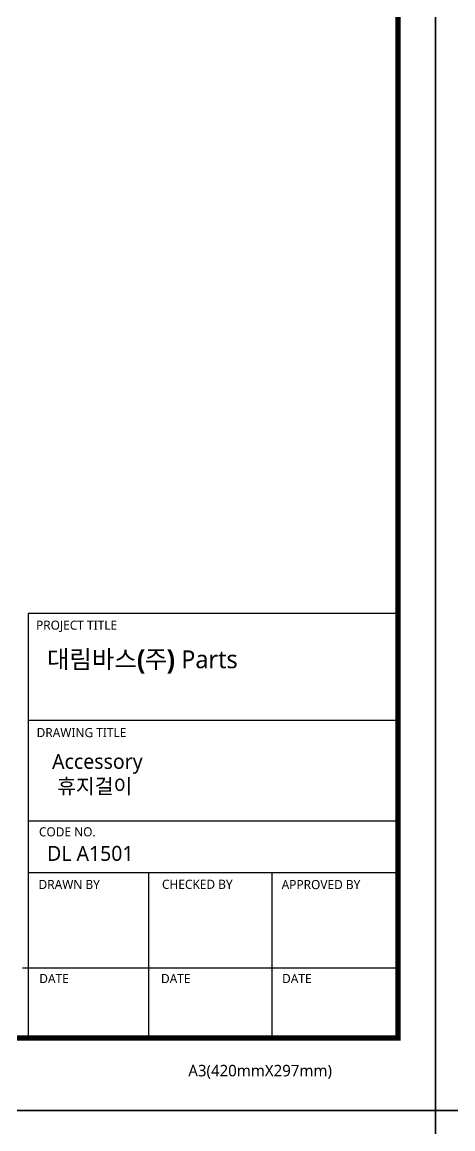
# Model space of a CAD drawing. Extents: x 16296675745 to 16296677481, y -37409619395 to -37409618123.
# Drawn here: x 16296676348.2 to 16296676469.4, y -37409618707.7 to -37409618396.3 of the extents above; entities that cross this region are included whole.
import ezdxf

# ---------------------------------------------------------------- set-up
doc = ezdxf.new("R2010")
doc.units = 0
doc.header["$LTSCALE"] = 10
doc.header["$MEASUREMENT"] = 0
doc.layers.get('0').update_dxf_attribs({"linetype": 'CONTINUOUS'})
doc.styles.add('Daelim Dimension', font='')
doc.styles.get('Daelim Dimension').set_extended_font_data('NanumGothic')

msp = doc.modelspace()

# ---------------------------------------------------------------- linework, layer by layer
at = {"color": 5, "ltscale": 40}
for p, q in [((16296676453.98695, -37409618562.75621), (16296676349.94385, -37409618562.75621)), ((16296676453.98695, -37409618592.829224), (16296676349.94385, -37409618592.829224)), ((16296676453.98695, -37409618592.829224), (16296676349.94385, -37409618592.829224)), ((16296676453.98695, -37409618621.118896), (16296676349.94385, -37409618621.118896)), ((16296676453.98695, -37409618621.118896), (16296676349.94385, -37409618621.118896)), ((16296676453.98695, -37409618635.709557), (16296676349.94385, -37409618635.709557)), ((16296676453.98695, -37409618635.709557), (16296676349.94385, -37409618635.709557)), ((16296676383.737949, -37409618635.709557), (16296676383.737949, -37409618682.15654)), ((16296676418.4205, -37409618635.709557), (16296676418.4205, -37409618682.15654)), ((16296676453.98695, -37409618662.540199), (16296676348.299299, -37409618662.540199)), ((16296676453.98695, -37409618662.540199), (16296676350.75445, -37409618662.540199)), ((16296676453.98695, -37409618682.15654), (16296676364.821739, -37409618682.15654))]:
    msp.add_line(p, q, dxfattribs=at)
at = {"color": 5, "ltscale": 0.5}
msp.add_line((16296676349.94385, -37409618562.75621), (16296676349.94385, -37409618682.785881), dxfattribs=at)
at = {"ltscale": 0.5}
for points in [[(16296675813.518641, -37409618702.581497), (16296676464.518641, -37409618702.581497), (16296676464.518641, -37409618225.581497), (16296675813.518641, -37409618225.581497)], [(16296676464.518641, -37409618702.581497), (16296677115.518641, -37409618702.581497), (16296677115.518641, -37409618225.581497), (16296676464.518641, -37409618225.581497)], [(16296675813.518641, -37409619179.581497), (16296676464.518641, -37409619179.581497), (16296676464.518641, -37409618702.581497), (16296675813.518641, -37409618702.581497)], [(16296676464.518641, -37409619179.581497), (16296677115.518641, -37409619179.581497), (16296677115.518641, -37409618702.581497), (16296676464.518641, -37409618702.581497)]]:
    msp.add_lwpolyline(points, close=True, dxfattribs=at)
at = {"color": 5, "linetype": 'ByBlock', "lineweight": 200, "const_width": 1.5}
msp.add_lwpolyline([(16296675823.98683, -37409618682.156776), (16296676453.98683, -37409618682.156776), (16296676453.98683, -37409618236.656776), (16296675823.98683, -37409618236.656776)], close=True, dxfattribs=at)

# ---------------------------------------------------------------- texts
at = {"color": 5, "ltscale": 40, "style": 'Daelim Dimension'}
for s, height, p in [('PROJECT TITLE', 2.56901127, (16296676352.14641, -37409618567.284691)), ('DRAWING TITLE', 2.56901127, (16296676352.311119, -37409618597.520576)), ('CODE NO.', 2.5690113, (16296676352.95536, -37409618625.442558)), ('DRAWN BY', 2.5690113, (16296676352.85462, -37409618640.250954)), ('CHECKED BY', 2.5690113, (16296676387.564791, -37409618640.205391)), ('APPROVED BY', 2.56901127, (16296676421.22817, -37409618640.288383)), ('DATE', 2.5690113, (16296676353.055269, -37409618666.728951)), ('DATE', 2.5690113, (16296676387.291599, -37409618666.728951)), ('DATE', 2.5690113, (16296676421.34631, -37409618666.728951)), ('A3(420mmX297mm)', 3.24237133, (16296676394.971889, -37409618692.972488))]:
    msp.add_text(s, height=height, dxfattribs=at).set_placement(p)
at = {"attachment_point": 1, "style": 'Daelim Dimension'}
for s, insert, char_height, width in [('{\\fPretendard Variable SemiBold|b0|i0|c129|p2;\\C7;대림바스(주)} Parts', (16296676355.20212, -37409618573.086517), 5.03600079, 80.93992813), (' Accessory\\P  휴지걸이', (16296676355.246559, -37409618602.232964), 4.2041236, 70.7511006), ('DL A1501', (16296676355.246559, -37409618628.124367), 4.2041236, 70.7511006)]:
    msp.add_mtext(s, dxfattribs=dict(at, insert=insert, char_height=char_height, width=width))

doc.saveas('drawing.dxf')
